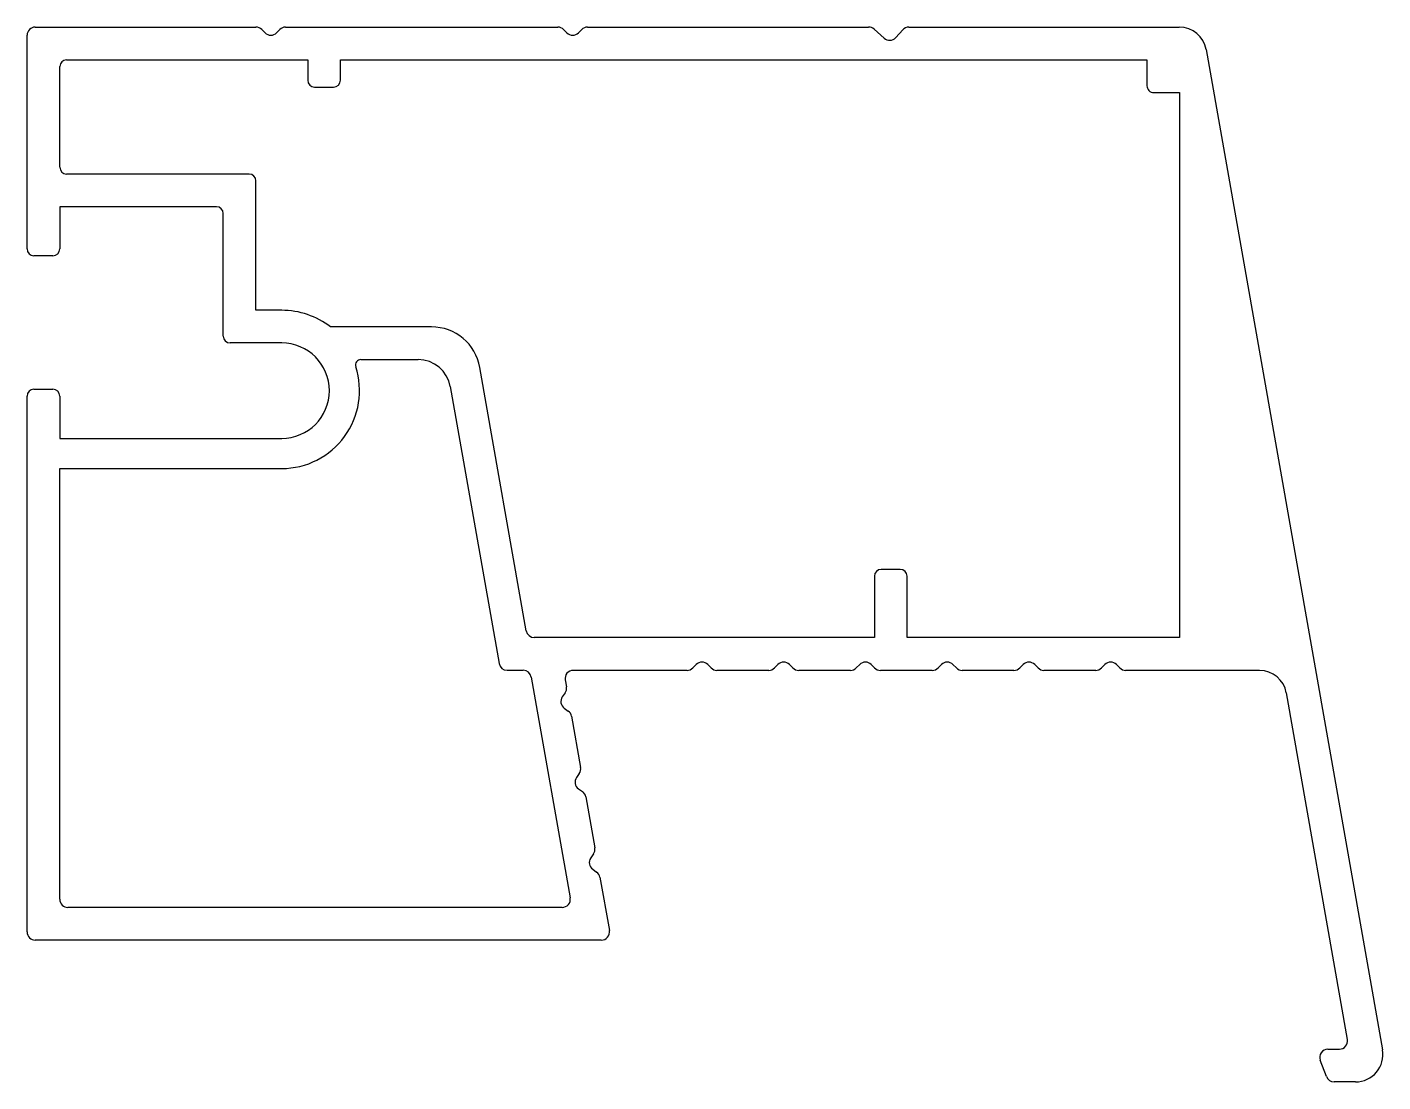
# Model space of a CAD drawing. Extents: x 953.1 to 1002.9, y 461.2 to 499.9.
import ezdxf

# ---------------------------------------------------------------- set-up
doc = ezdxf.new("R2010")
doc.units = 0
doc.layers.get('0').update_dxf_attribs({"linetype": 'CONTINUOUS'})

msp = doc.modelspace()

# ---------------------------------------------------------------- linework, layer by layer
for p, q in [((953.429, 499.854), (961.528, 499.854)), ((961.739, 499.767), (961.863, 499.644)), ((962.287, 499.647), (962.404, 499.765)), ((962.617, 499.854), (972.609, 499.854)), ((972.822, 499.765), (972.941, 499.646)), ((973.365, 499.645), (973.487, 499.766)), ((973.698, 499.854), (984.017, 499.854)), ((984.218, 499.777), (984.586, 499.445)), ((985.01, 499.468), (985.267, 499.754)), ((985.49, 499.854), (995.419, 499.854)), ((953.129, 491.714), (953.129, 499.554)), ((954.579, 498.654), (963.429, 498.654)), ((963.429, 498.654), (963.429, 497.904)), ((964.629, 497.904), (964.629, 498.654)), ((964.629, 498.654), (994.229, 498.654)), ((994.229, 498.654), (994.229, 497.704)), ((996.404, 499.027), (1002.875, 462.327)), ((954.329, 494.714), (954.329, 498.404)), ((963.679, 497.654), (964.379, 497.654)), ((994.479, 497.454), (995.429, 497.454)), ((995.429, 497.454), (995.429, 477.457)), ((961.279, 494.464), (954.579, 494.464)), ((961.529, 489.464), (961.529, 494.214)), ((954.329, 493.264), (954.329, 491.714)), ((960.079, 493.264), (954.329, 493.264)), ((960.329, 488.514), (960.329, 493.014)), ((954.079, 491.464), (953.379, 491.464)), ((962.473, 489.464), (961.529, 489.464)), ((967.973, 488.854), (964.269, 488.854)), ((962.473, 488.264), (960.579, 488.264)), ((965.381, 487.654), (967.478, 487.654)), ((971.449, 477.705), (969.745, 487.366)), ((953.129, 466.654), (953.129, 486.314)), ((953.379, 486.564), (954.079, 486.564)), ((954.329, 486.314), (954.329, 484.764)), ((968.66, 486.662), (970.452, 476.502)), ((954.329, 484.764), (962.473, 484.764)), ((954.329, 483.657), (962.473, 483.657)), ((954.329, 467.854), (954.329, 483.657)), ((984.229, 479.707), (984.229, 477.457)), ((985.179, 479.957), (984.479, 479.957)), ((985.429, 477.457), (985.429, 479.707)), ((984.229, 477.457), (971.744, 477.457)), ((995.429, 477.457), (985.429, 477.457)), ((970.747, 476.254), (971.339, 476.254)), ((977.351, 476.253), (973.174, 476.253)), ((977.687, 476.466), (977.563, 476.341)), ((978.235, 476.341), (978.111, 476.466)), ((980.351, 476.253), (978.448, 476.253)), ((980.687, 476.466), (980.563, 476.341)), ((981.235, 476.341), (981.111, 476.466)), ((983.351, 476.253), (981.448, 476.253)), ((983.687, 476.466), (983.563, 476.341)), ((984.235, 476.341), (984.111, 476.466)), ((986.351, 476.253), (984.448, 476.253)), ((986.687, 476.466), (986.563, 476.341)), ((987.235, 476.341), (987.111, 476.466)), ((989.351, 476.253), (987.448, 476.253)), ((989.687, 476.466), (989.563, 476.341)), ((990.235, 476.341), (990.111, 476.466)), ((992.351, 476.253), (990.448, 476.253)), ((992.687, 476.466), (992.563, 476.341)), ((993.235, 476.341), (993.111, 476.466)), ((998.362, 476.253), (993.448, 476.253)), ((971.635, 476.006), (973.063, 467.906)), ((972.879, 475.901), (972.923, 475.648)), ((972.874, 475.424), (972.773, 475.28)), ((1001.59, 462.705), (999.347, 475.427)), ((972.847, 474.862), (972.991, 474.761)), ((973.114, 474.567), (973.444, 472.693)), ((973.395, 472.469), (973.294, 472.325)), ((973.368, 471.907), (973.512, 471.807)), ((973.635, 471.613), (973.965, 469.739)), ((973.916, 469.515), (973.815, 469.371)), ((973.889, 468.953), (974.033, 468.852)), ((974.156, 468.659), (974.5, 466.706)), ((972.767, 467.554), (954.629, 467.554)), ((974.205, 466.354), (953.429, 466.354)), ((1000.874, 462.353), (1001.294, 462.353)), ((1000.819, 461.348), (1000.594, 461.948)), ((1001.891, 461.153), (1001.1, 461.153))]:
    msp.add_line(p, q)
for centre, radius, start, end in [((953.429, 499.554), 0.3, 90, 180), ((961.528, 499.554), 0.3, 45.3161, 90), ((962.074, 499.857), 0.3, 225.3161, 315.3161), ((962.617, 499.554), 0.3, 90, 135.3161), ((972.609, 499.554), 0.3, 44.892, 90), ((973.153, 499.857), 0.3, 224.892, 314.892), ((973.698, 499.554), 0.3, 90, 134.892), ((984.017, 499.554), 0.3, 48.0562, 90), ((985.49, 499.554), 0.3, 90, 138.0562), ((995.419, 498.854), 1, 10, 90), ((984.787, 499.669), 0.3, 228.0562, 318.0562), ((954.579, 498.404), 0.25, 90, 180), ((963.679, 497.904), 0.25, 180, 270), ((964.379, 497.904), 0.25, 270, 0), ((994.479, 497.704), 0.25, 180, 270.0005), ((954.579, 494.714), 0.25, 180, 270), ((961.279, 494.214), 0.25, 0, 90), ((960.079, 493.014), 0.25, 0, 90), ((953.379, 491.714), 0.25, 180, 270), ((954.079, 491.714), 0.25, 270, 0), ((962.473, 486.514), 2.95, 52.4875, 90), ((967.973, 487.054), 1.8, 10, 90), ((960.579, 488.514), 0.25, 180, 270), ((962.473, 486.514), 1.75, 270, 90), ((962.473, 486.514), 2.856, 270, 17.9126), ((965.381, 487.454), 0.2, 90, 197.9126), ((967.478, 486.454), 1.2, 10, 90), ((953.379, 486.314), 0.25, 90, 180), ((954.079, 486.314), 0.25, 0, 90), ((984.479, 479.707), 0.25, 90, 180), ((985.179, 479.707), 0.25, 0, 90), ((971.744, 477.757), 0.3, 190, 270), ((970.747, 476.554), 0.3, 190, 270), ((971.339, 475.954), 0.3, 10, 90), ((973.174, 475.953), 0.3, 90, 190), ((977.351, 476.553), 0.3, 270, 315), ((977.899, 476.253), 0.3, 45, 135), ((978.448, 476.553), 0.3, 225, 270), ((980.351, 476.553), 0.3, 270, 315), ((980.899, 476.253), 0.3, 45, 135), ((981.448, 476.553), 0.3, 225, 270), ((983.351, 476.553), 0.3, 270, 315), ((983.899, 476.253), 0.3, 45, 135), ((984.448, 476.553), 0.3, 225, 270), ((986.351, 476.553), 0.3, 270, 315), ((986.899, 476.253), 0.3, 45, 135), ((987.448, 476.553), 0.3, 225, 270), ((989.351, 476.553), 0.3, 270, 315), ((989.899, 476.253), 0.3, 45, 135), ((990.448, 476.553), 0.3, 225, 270), ((992.351, 476.553), 0.3, 270, 315), ((992.899, 476.253), 0.3, 45, 135), ((993.448, 476.553), 0.3, 225, 270), ((998.362, 475.253), 1, 10, 90), ((973.019, 475.108), 0.3, 145, 235), ((972.628, 475.596), 0.3, 325, 10), ((972.819, 474.515), 0.3, 10, 55), ((973.54, 472.153), 0.3, 145, 235), ((973.149, 472.641), 0.3, 325, 10), ((973.339, 471.561), 0.3, 10, 55), ((974.061, 469.199), 0.3, 145, 235), ((973.67, 469.687), 0.3, 325, 10), ((973.86, 468.607), 0.3, 10, 55), ((954.629, 467.854), 0.3, 180, 270), ((972.767, 467.854), 0.3, 270, 10), ((953.429, 466.654), 0.3, 180, 270), ((974.205, 466.654), 0.3, 270, 10), ((1000.874, 462.053), 0.3, 90, 200.6227), ((1001.294, 462.653), 0.3, 270, 10), ((1001.891, 462.153), 1, 270, 10), ((1001.1, 461.453), 0.3, 200.6227, 270)]:
    msp.add_arc(centre, radius, start, end)

doc.saveas('drawing.dxf')
